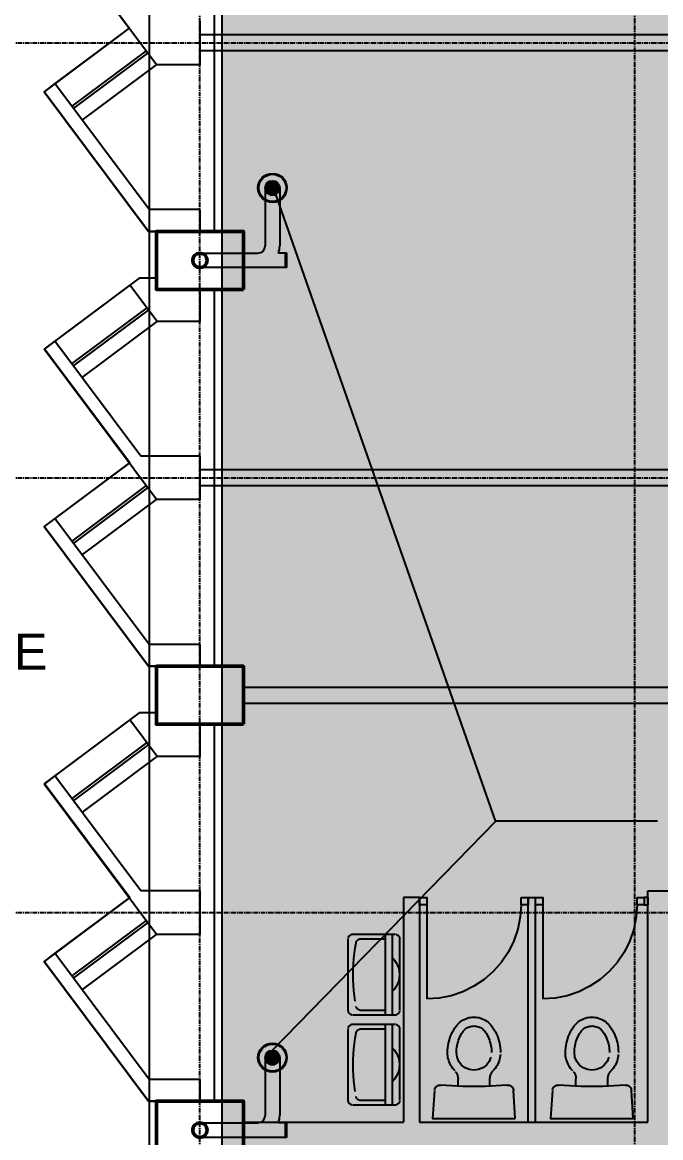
# Model space of a CAD drawing. Header units: millimetres. Extents: x -49883 to 118742, y -18440 to 67826.
# Drawn here: x 32242 to 36645, y 45723 to 53418 of the extents above; entities that cross this region are included whole.
import ezdxf

# ---------------------------------------------------------------- set-up
doc = ezdxf.new("R2010")
doc.units = ezdxf.units.MM
doc.linetypes.add('PCENTRE', pattern=[50.8, 31.75, -6.35, 6.35, -6.35])
doc.linetypes.add('PCENTRE2', pattern=[28.575, 19.05, -3.175, 3.175, -3.175])
for name, color, linetype in [('Boundaries_and_building_grids', 140, 'PCENTRE2'), ('Fourth Floor - Hatch', 1, 'Continuous'), ('Fourth Floor - Roofs', 2, 'Continuous'), ('Fourth Floor - Structural Members', 5, 'Continuous'), ('Fourth Floor - Text and Leaders', 1, 'Continuous'), ('Third Floor - Curtain Walls', 1, 'Continuous'), ('Third Floor - Doors Windows and Openings', 1, 'Continuous'), ('Third Floor - Multi-View Blocks', 7, 'Continuous'), ('Third Floor - Structural Members', 5, 'Continuous'), ('Third Floor - Walls', 3, 'Continuous')]:
    doc.layers.add(name, color=color, linetype=linetype)
doc.styles.add('Arial1', font='arial.ttf')
doc.dimstyles.new('ISO-25', dxfattribs={"dimtxt": 2.5, "dimasz": 2.5, "dimexe": 1.25, "dimexo": 0.625, "dimtad": 1, "dimtxsty": 'Standard', "dimcen": 2.5, "dimadec": 0, "dimazin": 0, "dimtfac": 1, "dimtmove": 0, "dimatfit": 3, "dimfxl": 1, "dimarcsym": 0})

# ---------------------------------------------------------------- blocks, each defined once
blk = doc.blocks.new('OffSetFullbore')
at = {"layer": 'Fourth Floor - Roofs', "linetype": 'Continuous'}
h = blk.add_hatch(dxfattribs=at)
h.set_pattern_fill('lines', color=256, scale=6.25, style=0)
h.set_pattern_definition([(0, (-14818.7696, 134.024), (0, 6.25), [])])
h.paths.add_polyline_path([(-550, -500, -1), (-450, -500, -1)])
at = {"layer": 'Fourth Floor - Roofs', "linetype": 'Continuous', "lineweight": -3}
for p, q in [((-600, 50), (0, 50)), ((-600, 50), (-600, -50)), ((-590, 50), (-590, -50)), ((-600, -50), (-541.4, -50)), ((0, -50), (-400, -50)), ((-550, -500), (-550, -100)), ((-450, -500), (-450, -100))]:
    blk.add_line(p, q, dxfattribs=at)
at = {"layer": 'Fourth Floor - Roofs', "linetype": 'Continuous'}
for radius in [100, 93.8, 50, 50]:
    blk.add_circle((-500, -500), radius, dxfattribs=at)
at = {"layer": 'Fourth Floor - Roofs', "linetype": 'Continuous', "lineweight": -3}
for centre, radius, start, end in [((0, 0), 50, 270, 90), ((-400, -100), 150, 160.52878, 180), ((-400, -100), 50, 90, 180)]:
    blk.add_arc(centre, radius, start, end, dxfattribs=at)

msp = doc.modelspace()

# ---------------------------------------------------------------- hatches: boundary and pattern name
at = {"layer": 'Fourth Floor - Hatch', "linetype": 'Continuous'}
h = msp.add_hatch(dxfattribs=at)
h.set_pattern_fill('ANGLE', color=61, scale=45, style=0)
h.set_pattern_definition([(0, (0, 0), (0, 314.325), [228.6, -85.725]), (90, (0, 0), (-314.325, 2e-14), [228.6, -85.725])])
h.paths.add_polyline_path([(33617.2, 65175.7), (45317.2, 65175.7), (45317.2, 36985.7), (33617.2, 36985.7), (33617.2, 37025.7), (33127.2, 37025.7), (33127.2, 42525.7), (33617.2, 42525.7)])
h.paths.add_polyline_path([(36537.2, 44490.7), (38297.2, 44490.7), (38297.2, 41260.7), (36537.2, 41260.7)])

# ---------------------------------------------------------------- linework, layer by layer
at = {"layer": 'Boundaries_and_building_grids', "color": 140, "linetype": 'PCENTRE', "lineweight": -3}
for p, q in [((33467.2, -6274.3), (33467.2, 67825.7)), ((36467.2, -6274.3), (36467.2, 67825.7)), ((-49882.8, 53275.7), (47817.2, 53275.7)), ((-49882.8, 50275.7), (47817.2, 50275.7)), ((-49882.8, 47275.7), (47817.2, 47275.7))]:
    msp.add_line(p, q, dxfattribs=at)
at = {"layer": 'Fourth Floor - Roofs', "color": 3, "linetype": 'Continuous'}
msp.add_line((33117.2, 65675.7, 13800), (33117.2, 43025.7, 13800), dxfattribs=at)
at = {"layer": 'Fourth Floor - Roofs', "color": 3, "linetype": 'Continuous', "lineweight": -3}
msp.add_line((33617.2, 65175.7, 13800), (33617.2, 42525.7, 13800), dxfattribs=at)
at = {"layer": 'Fourth Floor - Roofs', "color": 1, "linetype": 'Continuous', "lineweight": -3, "elevation": 13800}
for points in [[(32396.3, 54166.5), (32978.8, 53377.8), (32391.8, 52939), (33111.8, 51975.7), (33167.2, 51975.7)], [(33167.2, 51653.3), (33047.5, 51653.3), (32396.3, 51166.5), (32983.4, 50381.1), (32391.8, 49939), (33111.8, 48975.7), (33167.2, 48975.7), (33167.2, 48653.3), (33047.5, 48653.3), (32396.3, 48166.5), (32983.4, 47381.1), (32391.8, 46939), (33111.8, 45975.7), (33167.2, 45975.7)]]:
    msp.add_lwpolyline(points, dxfattribs=at)
at = {"layer": 'Fourth Floor - Structural Members', "color": 8, "linetype": 'Continuous', "lineweight": 50, "elevation": 13800}
for points in [[(33767.2, 51575.7), (33767.2, 51975.7), (33167.2, 51975.7), (33167.2, 51575.7), (33767.2, 51575.7)], [(33767.2, 48575.7), (33767.2, 48975.7), (33167.2, 48975.7), (33167.2, 48575.7), (33767.2, 48575.7)], [(33767.2, 45575.7), (33767.2, 45975.7), (33167.2, 45975.7), (33167.2, 45575.7), (33767.2, 45575.7)]]:
    msp.add_lwpolyline(points, dxfattribs=at)
at = {"layer": 'Fourth Floor - Structural Members', "color": 8, "linetype": 'Continuous', "lineweight": 50}
for centre in [(33467.2, 51775.7, 13800), (33467.2, 45775.7, 13800)]:
    msp.add_circle(centre, 50, dxfattribs=at)
at = {"layer": 'Third Floor - Curtain Walls', "color": 3, "linetype": 'Continuous'}
for p, q in [((33167.2, 53125.7, 10350), (32391.8, 54163.1, 10350)), ((33467.2, 53425.7, 10350), (33467.2, 53125.7, 10350)), ((33467.2, 53125.7, 10350), (33167.2, 53125.7, 10350)), ((32467.2, 52995.3, 10350), (32391.8, 52939, 10350)), ((33117.2, 52125.7, 10350), (32467.2, 52995.3, 10350)), ((33111.8, 51975.7, 10350), (32391.8, 52939, 10350)), ((33467.2, 52125.7, 10350), (33117.2, 52125.7, 10350)), ((33467.2, 52125.7, 10350), (33467.2, 51975.7, 10350)), ((33567.2, 51975.7, 10350), (33111.8, 51975.7, 10350)), ((33047.5, 51653.3, 10350), (32983.3, 51605.3, 10350)), ((33167.2, 51653.3, 10350), (33047.5, 51653.3, 10350)), ((33171.7, 51353.3, 10350), (32983.3, 51605.3, 10350)), ((33467.2, 51575.7, 10350), (33467.2, 51353.3, 10350)), ((33467.2, 51353.3, 10350), (33171.7, 51353.3, 10350)), ((32467.1, 51219.4, 10350), (32391.8, 51163.1, 10350)), ((33060.5, 50425.7, 10350), (32467.1, 51219.4, 10350)), ((33167.2, 50125.7, 10350), (32391.8, 51163.1, 10350)), ((33467.2, 50425.7, 10350), (33060.5, 50425.7, 10350)), ((33467.2, 50425.7, 10350), (33467.2, 50125.7, 10350)), ((33467.2, 50125.7, 10350), (33167.2, 50125.7, 10350)), ((32467.2, 49995.3, 10350), (32391.8, 49939, 10350)), ((33117.2, 49125.7, 10350), (32467.2, 49995.3, 10350)), ((33111.8, 48975.7, 10350), (32391.8, 49939, 10350)), ((33467.2, 49125.7, 10350), (33117.2, 49125.7, 10350)), ((33467.2, 49125.7, 10350), (33467.2, 48975.7, 10350)), ((33567.2, 48975.7, 10350), (33111.8, 48975.7, 10350)), ((33047.5, 48653.3, 10350), (32983.3, 48605.3, 10350)), ((33167.2, 48653.3, 10350), (33047.5, 48653.3, 10350)), ((33171.7, 48353.3, 10350), (32983.3, 48605.3, 10350)), ((33467.2, 48575.7, 10350), (33467.2, 48353.3, 10350)), ((33467.2, 48353.3, 10350), (33171.7, 48353.3, 10350)), ((32467.1, 48219.4, 10350), (32391.8, 48163.1, 10350)), ((33060.5, 47425.7, 10350), (32467.1, 48219.4, 10350)), ((33167.2, 47125.7, 10350), (32391.8, 48163.1, 10350)), ((33467.2, 47425.7, 10350), (33060.5, 47425.7, 10350)), ((33467.2, 47425.7, 10350), (33467.2, 47125.7, 10350)), ((33467.2, 47125.7, 10350), (33167.2, 47125.7, 10350)), ((32467.2, 46995.3, 10350), (32391.8, 46939, 10350)), ((33117.2, 46125.7, 10350), (32467.2, 46995.3, 10350)), ((33111.8, 45975.7, 10350), (32391.8, 46939, 10350)), ((33467.2, 46125.7, 10350), (33117.2, 46125.7, 10350)), ((33467.2, 46125.7, 10350), (33467.2, 45975.7, 10350)), ((33567.2, 45975.7, 10350), (33111.8, 45975.7, 10350))]:
    msp.add_line(p, q, dxfattribs=at)
at = {"layer": 'Third Floor - Curtain Walls', "color": 3, "linetype": 'Continuous', "elevation": 10350}
for points in [[(33567.2, 51975.7), (33567.2, 54575.7), (33167.2, 54575.7), (33167.2, 54653.3)], [(33567.2, 48975.7), (33567.2, 51575.7), (33167.2, 51575.7), (33167.2, 51653.3)], [(33567.2, 45975.7), (33567.2, 48575.7), (33167.2, 48575.7), (33167.2, 48653.3)]]:
    msp.add_lwpolyline(points, dxfattribs=at)
at = {"layer": 'Third Floor - Doors Windows and Openings', "color": 1, "linetype": 'Continuous'}
for p, q in [((32978.8, 53377.8, 10350), (32467.2, 52995.3, 10350)), ((33095.4, 53221.8, 10350), (32583.7, 52839.4, 10350)), ((32595.7, 52823.4, 10350), (33107.3, 53205.8, 10350)), ((32655.6, 52743.3, 10350), (33167.2, 53125.7, 10350)), ((32983.3, 51605.3, 10350), (32467.1, 51219.4, 10350)), ((33099.9, 51449.4, 10350), (32583.6, 51063.5, 10350)), ((32595.6, 51047.5, 10350), (33111.9, 51433.4, 10350)), ((32655.5, 50967.4, 10350), (33171.7, 51353.3, 10350)), ((32978.8, 50377.8, 10350), (32467.2, 49995.3, 10350)), ((33095.4, 50221.8, 10350), (32583.7, 49839.4, 10350)), ((32595.7, 49823.4, 10350), (33107.3, 50205.8, 10350)), ((32655.6, 49743.3, 10350), (33167.2, 50125.7, 10350)), ((32983.3, 48605.3, 10350), (32467.1, 48219.4, 10350)), ((33099.9, 48449.4, 10350), (32583.6, 48063.5, 10350)), ((32595.6, 48047.5, 10350), (33111.9, 48433.4, 10350)), ((32655.5, 47967.4, 10350), (33171.7, 48353.3, 10350)), ((32978.8, 47377.8, 10350), (32467.2, 46995.3, 10350)), ((33095.4, 47221.8, 10350), (32583.7, 46839.4, 10350)), ((32595.7, 46823.4, 10350), (33107.3, 47205.8, 10350)), ((32655.6, 46743.3, 10350), (33167.2, 47125.7, 10350))]:
    msp.add_line(p, q, dxfattribs=at)
at = {"layer": 'Third Floor - Doors Windows and Openings', "linetype": 'Continuous'}
for p, q in [((35032.2, 47330.7, 10350), (35032.2, 46680.7, 10350)), ((35832.2, 47330.7, 10350), (35832.2, 46680.7, 10350))]:
    msp.add_line(p, q, dxfattribs=at)
at = {"layer": 'Third Floor - Doors Windows and Openings'}
for p, q in [((35682.2, 47330.7, 10350), (35676.6, 47245.9, 10350)), ((36482.2, 47330.7, 10350), (36476.6, 47245.9, 10350)), ((35676.6, 47245.9, 10350), (35660, 47162.5, 10350)), ((36476.6, 47245.9, 10350), (36460, 47162.5, 10350)), ((35660, 47162.5, 10350), (35632.7, 47082, 10350)), ((36460, 47162.5, 10350), (36432.7, 47082, 10350)), ((35632.7, 47082, 10350), (35595.1, 47005.7, 10350)), ((36432.7, 47082, 10350), (36395.1, 47005.7, 10350)), ((35595.1, 47005.7, 10350), (35547.9, 46935, 10350)), ((36395.1, 47005.7, 10350), (36347.9, 46935, 10350)), ((35491.8, 46871.1, 10350), (35427.9, 46815, 10350)), ((35547.9, 46935, 10350), (35491.8, 46871.1, 10350)), ((36291.8, 46871.1, 10350), (36227.9, 46815, 10350)), ((36347.9, 46935, 10350), (36291.8, 46871.1, 10350)), ((35427.9, 46815, 10350), (35357.2, 46767.8, 10350)), ((36227.9, 46815, 10350), (36157.2, 46767.8, 10350)), ((35280.9, 46730.2, 10350), (35200.4, 46702.9, 10350)), ((35357.2, 46767.8, 10350), (35280.9, 46730.2, 10350)), ((36080.9, 46730.2, 10350), (36000.4, 46702.9, 10350)), ((36157.2, 46767.8, 10350), (36080.9, 46730.2, 10350)), ((35117, 46686.3, 10350), (35032.2, 46680.7, 10350)), ((35200.4, 46702.9, 10350), (35117, 46686.3, 10350)), ((35917, 46686.3, 10350), (35832.2, 46680.7, 10350)), ((36000.4, 46702.9, 10350), (35917, 46686.3, 10350))]:
    msp.add_line(p, q, dxfattribs=at)
at = {"layer": 'Third Floor - Doors Windows and Openings', "linetype": 'Continuous', "elevation": 10350}
for points in [[(34982.2, 47380.7), (35032.2, 47380.7), (35032.2, 47330.7), (34982.2, 47330.7), (34982.2, 47380.7)], [(35682.2, 47380.7), (35732.2, 47380.7), (35732.2, 47330.7), (35682.2, 47330.7), (35682.2, 47380.7)], [(35782.2, 47380.7), (35832.2, 47380.7), (35832.2, 47330.7), (35782.2, 47330.7), (35782.2, 47380.7)], [(36482.2, 47380.7), (36532.2, 47380.7), (36532.2, 47330.7), (36482.2, 47330.7), (36482.2, 47380.7)], [(36532.2, 47380.7), (36532.2, 47330.7), (36557.2, 47330.7), (36557.2, 47380.7), (36532.2, 47380.7)]]:
    msp.add_lwpolyline(points, dxfattribs=at)
at = {"layer": 'Third Floor - Multi-View Blocks', "linetype": 'Continuous'}
for p, q in [((34490.5, 46601.3, 10350), (34490.5, 47095.4, 10350)), ((34523.5, 47128.3, 10350), (34810.9, 47128.3, 10350)), ((34576.7, 47095.4, 10350), (34745, 47095.4, 10350)), ((34745, 47128.3, 10350), (34745, 46568.3, 10350)), ((34794.4, 46568.3, 10350), (34794.4, 47128.3, 10350)), ((34843.9, 47095.4, 10350), (34843.9, 46601.3, 10350)), ((34810.9, 46568.3, 10350), (34523.5, 46568.3, 10350)), ((34745, 46601.3, 10350), (34576.7, 46601.3, 10350)), ((34523.5, 46506.7, 10350), (34810.9, 46506.7, 10350)), ((34745, 46506.7, 10350), (34745, 45946.7, 10350)), ((34794.4, 45946.7, 10350), (34794.4, 46506.7, 10350)), ((34490.5, 45979.7, 10350), (34490.5, 46473.8, 10350)), ((34576.7, 46473.8, 10350), (34745, 46473.8, 10350)), ((34843.9, 46473.8, 10350), (34843.9, 45979.7, 10350)), ((35247.3, 46077.8, 10350), (35247.3, 46128.7, 10350)), ((35467.3, 46077.8, 10350), (35467.3, 46128.7, 10350)), ((36060.7, 46077.8, 10350), (36060.7, 46128.7, 10350)), ((36280.7, 46077.8, 10350), (36280.7, 46128.7, 10350)), ((35642.3, 45855.4, 10350), (35630, 46048.9, 10350)), ((36455.7, 45855.4, 10350), (36443.3, 46048.9, 10350)), ((34810.9, 45946.7, 10350), (34523.5, 45946.7, 10350)), ((34745, 45979.7, 10350), (34576.7, 45979.7, 10350))]:
    msp.add_line(p, q, dxfattribs=at)
at = {"layer": 'Third Floor - Multi-View Blocks'}
for p, q in [((34490.8, 47099.7, 10350), (34491.6, 47103.9, 10350)), ((34491.6, 47103.9, 10350), (34493, 47108, 10350)), ((34493, 47108, 10350), (34494.9, 47111.9, 10350)), ((34494.9, 47111.9, 10350), (34497.3, 47115.4, 10350)), ((34497.3, 47115.4, 10350), (34500.2, 47118.7, 10350)), ((34500.2, 47118.7, 10350), (34503.4, 47121.5, 10350)), ((34503.4, 47121.5, 10350), (34507, 47123.9, 10350)), ((34507, 47123.9, 10350), (34510.9, 47125.8, 10350)), ((34510.9, 47125.8, 10350), (34514.9, 47127.2, 10350)), ((34514.9, 47127.2, 10350), (34519.2, 47128.1, 10350)), ((34519.2, 47128.1, 10350), (34523.5, 47128.3, 10350)), ((34562.1, 47092, 10350), (34565.6, 47093.4, 10350)), ((34565.6, 47093.4, 10350), (34569.2, 47094.5, 10350)), ((34569.2, 47094.5, 10350), (34572.9, 47095.2, 10350)), ((34572.9, 47095.2, 10350), (34576.7, 47095.4, 10350)), ((34815.2, 47128.1, 10350), (34819.4, 47127.2, 10350)), ((34819.4, 47127.2, 10350), (34823.5, 47125.8, 10350)), ((34823.5, 47125.8, 10350), (34827.4, 47123.9, 10350)), ((34827.4, 47123.9, 10350), (34831, 47121.5, 10350)), ((34831, 47121.5, 10350), (34834.2, 47118.7, 10350)), ((34834.2, 47118.7, 10350), (34837.1, 47115.4, 10350)), ((34837.1, 47115.4, 10350), (34839.4, 47111.9, 10350)), ((34839.4, 47111.9, 10350), (34841.4, 47108, 10350)), ((34841.4, 47108, 10350), (34842.7, 47103.9, 10350)), ((34842.7, 47103.9, 10350), (34843.6, 47099.7, 10350)), ((34843.6, 47099.7, 10350), (34843.9, 47095.4, 10350)), ((34532.8, 46995.7, 10350), (34538, 47032.3, 10350)), ((34538, 47032.3, 10350), (34544.4, 47068.6, 10350)), ((34544.4, 47068.6, 10350), (34545.3, 47072.3, 10350)), ((34545.3, 47072.3, 10350), (34546.6, 47075.9, 10350)), ((34546.6, 47075.9, 10350), (34548.4, 47079.2, 10350)), ((34548.4, 47079.2, 10350), (34550.5, 47082.4, 10350)), ((34550.5, 47082.4, 10350), (34553, 47085.3, 10350)), ((34553, 47085.3, 10350), (34555.7, 47087.8, 10350)), ((34555.7, 47087.8, 10350), (34558.8, 47090.1, 10350)), ((34558.8, 47090.1, 10350), (34562.1, 47092, 10350)), ((34525.8, 46922.2, 10350), (34528.7, 46959, 10350)), ((34528.7, 46959, 10350), (34532.8, 46995.7, 10350)), ((34794.4, 46963.6, 10350), (34809, 46947.8, 10350)), ((34809, 46947.8, 10350), (34821.2, 46930.2, 10350)), ((34523.5, 46848.3, 10350), (34524, 46885.3, 10350)), ((34524, 46885.3, 10350), (34525.8, 46922.2, 10350)), ((34821.2, 46930.2, 10350), (34831, 46911.1, 10350)), ((34831, 46911.1, 10350), (34838.1, 46890.8, 10350)), ((34838.1, 46890.8, 10350), (34842.4, 46869.8, 10350)), ((34842.4, 46869.8, 10350), (34843.9, 46848.3, 10350)), ((34524, 46811.4, 10350), (34523.5, 46848.3, 10350)), ((34525.8, 46774.5, 10350), (34524, 46811.4, 10350)), ((34831, 46785.6, 10350), (34821.2, 46766.5, 10350)), ((34838.1, 46805.9, 10350), (34831, 46785.6, 10350)), ((34842.4, 46826.9, 10350), (34838.1, 46805.9, 10350)), ((34843.9, 46848.3, 10350), (34842.4, 46826.9, 10350)), ((34528.7, 46737.7, 10350), (34525.8, 46774.5, 10350)), ((34532.8, 46701, 10350), (34528.7, 46737.7, 10350)), ((34809, 46748.9, 10350), (34794.4, 46733, 10350)), ((34821.2, 46766.5, 10350), (34809, 46748.9, 10350)), ((34538, 46664.4, 10350), (34532.8, 46701, 10350)), ((34490.8, 46597, 10350), (34490.5, 46601.3, 10350)), ((34491.6, 46592.8, 10350), (34490.8, 46597, 10350)), ((34493, 46588.7, 10350), (34491.6, 46592.8, 10350)), ((34494.9, 46584.8, 10350), (34493, 46588.7, 10350)), ((34497.3, 46581.2, 10350), (34494.9, 46584.8, 10350)), ((34500.2, 46578, 10350), (34497.3, 46581.2, 10350)), ((34503.4, 46575.1, 10350), (34500.2, 46578, 10350)), ((34507, 46572.7, 10350), (34503.4, 46575.1, 10350)), ((34510.9, 46570.8, 10350), (34507, 46572.7, 10350)), ((34514.9, 46569.5, 10350), (34510.9, 46570.8, 10350)), ((34519.2, 46568.6, 10350), (34514.9, 46569.5, 10350)), ((34545.3, 46624.3, 10350), (34544.4, 46628, 10350)), ((34546.6, 46620.8, 10350), (34545.3, 46624.3, 10350)), ((34548.4, 46617.4, 10350), (34546.6, 46620.8, 10350)), ((34550.5, 46614.3, 10350), (34548.4, 46617.4, 10350)), ((34553, 46611.4, 10350), (34550.5, 46614.3, 10350)), ((34555.7, 46608.8, 10350), (34553, 46611.4, 10350)), ((34558.8, 46606.6, 10350), (34555.7, 46608.8, 10350)), ((34562.1, 46604.7, 10350), (34558.8, 46606.6, 10350)), ((34565.6, 46603.2, 10350), (34562.1, 46604.7, 10350)), ((34569.2, 46602.1, 10350), (34565.6, 46603.2, 10350)), ((34572.9, 46601.5, 10350), (34569.2, 46602.1, 10350)), ((34576.7, 46601.3, 10350), (34572.9, 46601.5, 10350)), ((34815.2, 46568.6, 10350), (34810.9, 46568.3, 10350)), ((34819.4, 46569.5, 10350), (34815.2, 46568.6, 10350)), ((34823.5, 46570.8, 10350), (34819.4, 46569.5, 10350)), ((34827.4, 46572.7, 10350), (34823.5, 46570.8, 10350)), ((34831, 46575.1, 10350), (34827.4, 46572.7, 10350)), ((34834.2, 46578, 10350), (34831, 46575.1, 10350)), ((34837.1, 46581.2, 10350), (34834.2, 46578, 10350)), ((34839.4, 46584.8, 10350), (34837.1, 46581.2, 10350)), ((34841.4, 46588.7, 10350), (34839.4, 46584.8, 10350)), ((34842.7, 46592.8, 10350), (34841.4, 46588.7, 10350)), ((34843.6, 46597, 10350), (34842.7, 46592.8, 10350)), ((35333.9, 46553.5, 10350), (35345.6, 46554.9, 10350)), ((35345.6, 46554.9, 10350), (35357.3, 46555.4, 10350)), ((35357.3, 46555.4, 10350), (35369.1, 46554.9, 10350)), ((35369.1, 46554.9, 10350), (35380.7, 46553.5, 10350)), ((36147.3, 46553.5, 10350), (36158.9, 46554.9, 10350)), ((36158.9, 46554.9, 10350), (36170.7, 46555.4, 10350)), ((36170.7, 46555.4, 10350), (36182.4, 46554.9, 10350)), ((36182.4, 46554.9, 10350), (36194.1, 46553.5, 10350)), ((34490.8, 46478.1, 10350), (34491.6, 46482.3, 10350)), ((34491.6, 46482.3, 10350), (34493, 46486.4, 10350)), ((34493, 46486.4, 10350), (34494.9, 46490.3, 10350)), ((34494.9, 46490.3, 10350), (34497.3, 46493.9, 10350)), ((34497.3, 46493.9, 10350), (34500.2, 46497.1, 10350)), ((34500.2, 46497.1, 10350), (34503.4, 46499.9, 10350)), ((34503.4, 46499.9, 10350), (34507, 46502.3, 10350)), ((34507, 46502.3, 10350), (34510.9, 46504.2, 10350)), ((34510.9, 46504.2, 10350), (34514.9, 46505.6, 10350)), ((34514.9, 46505.6, 10350), (34519.2, 46506.5, 10350)), ((34519.2, 46506.5, 10350), (34523.5, 46506.7, 10350)), ((34815.2, 46506.5, 10350), (34819.4, 46505.6, 10350)), ((34819.4, 46505.6, 10350), (34823.5, 46504.2, 10350)), ((34823.5, 46504.2, 10350), (34827.4, 46502.3, 10350)), ((34827.4, 46502.3, 10350), (34831, 46499.9, 10350)), ((34831, 46499.9, 10350), (34834.2, 46497.1, 10350)), ((34834.2, 46497.1, 10350), (34837.1, 46493.9, 10350)), ((34837.1, 46493.9, 10350), (34839.4, 46490.3, 10350)), ((34839.4, 46490.3, 10350), (34841.4, 46486.4, 10350)), ((34841.4, 46486.4, 10350), (34842.7, 46482.3, 10350)), ((34842.7, 46482.3, 10350), (34843.6, 46478.1, 10350)), ((34843.6, 46478.1, 10350), (34843.9, 46473.8, 10350)), ((35217.7, 46466.9, 10350), (35226.4, 46480.8, 10350)), ((35226.4, 46480.8, 10350), (35235.9, 46494.3, 10350)), ((35235.9, 46494.3, 10350), (35243.3, 46503.5, 10350)), ((35243.3, 46503.5, 10350), (35251.3, 46512, 10350)), ((35251.3, 46512, 10350), (35260, 46519.9, 10350)), ((35260, 46519.9, 10350), (35269.3, 46527.1, 10350)), ((35269.3, 46527.1, 10350), (35279.1, 46533.6, 10350)), ((35279.1, 46533.6, 10350), (35289.4, 46539.2, 10350)), ((35289.4, 46539.2, 10350), (35300.1, 46544.1, 10350)), ((35299.7, 46474.1, 10350), (35306, 46478.6, 10350)), ((35300.1, 46544.1, 10350), (35311.1, 46548.1, 10350)), ((35306, 46478.6, 10350), (35312.7, 46482.6, 10350)), ((35311.1, 46548.1, 10350), (35322.4, 46551.3, 10350)), ((35312.7, 46482.6, 10350), (35319.7, 46486, 10350)), ((35319.7, 46486, 10350), (35326.9, 46488.8, 10350)), ((35322.4, 46551.3, 10350), (35333.9, 46553.5, 10350)), ((35326.9, 46488.8, 10350), (35334.3, 46491, 10350)), ((35334.3, 46491, 10350), (35341.9, 46492.6, 10350)), ((35341.9, 46492.6, 10350), (35349.6, 46493.5, 10350)), ((35349.6, 46493.5, 10350), (35357.3, 46493.9, 10350)), ((35357.3, 46493.9, 10350), (35365.1, 46493.5, 10350)), ((35365.1, 46493.5, 10350), (35372.8, 46492.6, 10350)), ((35372.8, 46492.6, 10350), (35380.4, 46491, 10350)), ((35380.4, 46491, 10350), (35387.8, 46488.8, 10350)), ((35380.7, 46553.5, 10350), (35392.3, 46551.3, 10350)), ((35387.8, 46488.8, 10350), (35395, 46486, 10350)), ((35392.3, 46551.3, 10350), (35403.6, 46548.1, 10350)), ((35395, 46486, 10350), (35402, 46482.6, 10350)), ((35402, 46482.6, 10350), (35408.7, 46478.6, 10350)), ((35403.6, 46548.1, 10350), (35414.6, 46544.1, 10350)), ((35408.7, 46478.6, 10350), (35415, 46474.1, 10350)), ((35414.6, 46544.1, 10350), (35425.3, 46539.2, 10350)), ((35425.3, 46539.2, 10350), (35435.6, 46533.6, 10350)), ((35435.6, 46533.6, 10350), (35445.4, 46527.1, 10350)), ((35445.4, 46527.1, 10350), (35454.7, 46519.9, 10350)), ((35454.7, 46519.9, 10350), (35463.4, 46512, 10350)), ((35463.4, 46512, 10350), (35471.4, 46503.5, 10350)), ((35471.4, 46503.5, 10350), (35478.8, 46494.3, 10350)), ((35478.8, 46494.3, 10350), (35488.3, 46480.8, 10350)), ((35488.3, 46480.8, 10350), (35497, 46466.9, 10350)), ((36031, 46466.9, 10350), (36039.8, 46480.8, 10350)), ((36039.8, 46480.8, 10350), (36049.2, 46494.3, 10350)), ((36049.2, 46494.3, 10350), (36056.6, 46503.5, 10350)), ((36056.6, 46503.5, 10350), (36064.7, 46512, 10350)), ((36064.7, 46512, 10350), (36073.3, 46519.9, 10350)), ((36073.3, 46519.9, 10350), (36082.6, 46527.1, 10350)), ((36082.6, 46527.1, 10350), (36092.4, 46533.6, 10350)), ((36092.4, 46533.6, 10350), (36102.7, 46539.2, 10350)), ((36102.7, 46539.2, 10350), (36113.4, 46544.1, 10350)), ((36113, 46474.1, 10350), (36119.4, 46478.6, 10350)), ((36113.4, 46544.1, 10350), (36124.4, 46548.1, 10350)), ((36119.4, 46478.6, 10350), (36126, 46482.6, 10350)), ((36124.4, 46548.1, 10350), (36135.8, 46551.3, 10350)), ((36126, 46482.6, 10350), (36133, 46486, 10350)), ((36133, 46486, 10350), (36140.2, 46488.8, 10350)), ((36135.8, 46551.3, 10350), (36147.3, 46553.5, 10350)), ((36140.2, 46488.8, 10350), (36147.7, 46491, 10350)), ((36147.7, 46491, 10350), (36155.2, 46492.6, 10350)), ((36155.2, 46492.6, 10350), (36162.9, 46493.5, 10350)), ((36162.9, 46493.5, 10350), (36170.7, 46493.9, 10350)), ((36170.7, 46493.9, 10350), (36178.4, 46493.5, 10350)), ((36178.4, 46493.5, 10350), (36186.1, 46492.6, 10350)), ((36186.1, 46492.6, 10350), (36193.7, 46491, 10350)), ((36193.7, 46491, 10350), (36201.1, 46488.8, 10350)), ((36194.1, 46553.5, 10350), (36205.6, 46551.3, 10350)), ((36201.1, 46488.8, 10350), (36208.4, 46486, 10350)), ((36205.6, 46551.3, 10350), (36216.9, 46548.1, 10350)), ((36208.4, 46486, 10350), (36215.3, 46482.6, 10350)), ((36215.3, 46482.6, 10350), (36222, 46478.6, 10350)), ((36216.9, 46548.1, 10350), (36228, 46544.1, 10350)), ((36222, 46478.6, 10350), (36228.3, 46474.1, 10350)), ((36228, 46544.1, 10350), (36238.6, 46539.2, 10350)), ((36238.6, 46539.2, 10350), (36248.9, 46533.6, 10350)), ((36248.9, 46533.6, 10350), (36258.7, 46527.1, 10350)), ((36258.7, 46527.1, 10350), (36268, 46519.9, 10350)), ((36268, 46519.9, 10350), (36276.7, 46512, 10350)), ((36276.7, 46512, 10350), (36284.8, 46503.5, 10350)), ((36284.8, 46503.5, 10350), (36292.1, 46494.3, 10350)), ((36292.1, 46494.3, 10350), (36301.6, 46480.8, 10350)), ((36301.6, 46480.8, 10350), (36310.3, 46466.9, 10350)), ((34532.8, 46374.1, 10350), (34538, 46410.7, 10350)), ((34538, 46410.7, 10350), (34544.4, 46447.1, 10350)), ((34544.4, 46447.1, 10350), (34545.3, 46450.7, 10350)), ((34545.3, 46450.7, 10350), (34546.6, 46454.3, 10350)), ((34546.6, 46454.3, 10350), (34548.4, 46457.6, 10350)), ((34548.4, 46457.6, 10350), (34550.5, 46460.8, 10350)), ((34550.5, 46460.8, 10350), (34553, 46463.7, 10350)), ((34553, 46463.7, 10350), (34555.7, 46466.3, 10350)), ((34555.7, 46466.3, 10350), (34558.8, 46468.5, 10350)), ((34558.8, 46468.5, 10350), (34562.1, 46470.4, 10350)), ((34562.1, 46470.4, 10350), (34565.6, 46471.9, 10350)), ((34565.6, 46471.9, 10350), (34569.2, 46472.9, 10350)), ((34569.2, 46472.9, 10350), (34572.9, 46473.6, 10350)), ((34572.9, 46473.6, 10350), (34576.7, 46473.8, 10350)), ((35185.7, 46391.2, 10350), (35190.5, 46407, 10350)), ((35190.5, 46407, 10350), (35196.1, 46422.5, 10350)), ((35196.1, 46422.5, 10350), (35202.5, 46437.7, 10350)), ((35202.5, 46437.7, 10350), (35209.7, 46452.5, 10350)), ((35209.7, 46452.5, 10350), (35217.7, 46466.9, 10350)), ((35251, 46395.6, 10350), (35255.5, 46407.3, 10350)), ((35255.5, 46407.3, 10350), (35260.5, 46418.8, 10350)), ((35260.5, 46418.8, 10350), (35266, 46430, 10350)), ((35266, 46430, 10350), (35272.1, 46440.9, 10350)), ((35272.1, 46440.9, 10350), (35278.7, 46451.5, 10350)), ((35278.7, 46451.5, 10350), (35283.2, 46457.8, 10350)), ((35283.2, 46457.8, 10350), (35288.3, 46463.7, 10350)), ((35288.3, 46463.7, 10350), (35293.8, 46469.1, 10350)), ((35293.8, 46469.1, 10350), (35299.7, 46474.1, 10350)), ((35415, 46474.1, 10350), (35420.9, 46469.1, 10350)), ((35420.9, 46469.1, 10350), (35426.4, 46463.7, 10350)), ((35426.4, 46463.7, 10350), (35431.4, 46457.8, 10350)), ((35431.4, 46457.8, 10350), (35435.9, 46451.5, 10350)), ((35435.9, 46451.5, 10350), (35442.6, 46440.9, 10350)), ((35442.6, 46440.9, 10350), (35448.6, 46430, 10350)), ((35448.6, 46430, 10350), (35454.2, 46418.8, 10350)), ((35454.2, 46418.8, 10350), (35459.2, 46407.3, 10350)), ((35459.2, 46407.3, 10350), (35463.6, 46395.6, 10350)), ((35497, 46466.9, 10350), (35505, 46452.5, 10350)), ((35505, 46452.5, 10350), (35512.2, 46437.7, 10350)), ((35512.2, 46437.7, 10350), (35518.6, 46422.5, 10350)), ((35518.6, 46422.5, 10350), (35524.2, 46407, 10350)), ((35524.2, 46407, 10350), (35528.9, 46391.2, 10350)), ((35999.1, 46391.2, 10350), (36003.8, 46407, 10350)), ((36003.8, 46407, 10350), (36009.4, 46422.5, 10350)), ((36009.4, 46422.5, 10350), (36015.8, 46437.7, 10350)), ((36015.8, 46437.7, 10350), (36023, 46452.5, 10350)), ((36023, 46452.5, 10350), (36031, 46466.9, 10350)), ((36064.4, 46395.6, 10350), (36068.8, 46407.3, 10350)), ((36068.8, 46407.3, 10350), (36073.8, 46418.8, 10350)), ((36073.8, 46418.8, 10350), (36079.4, 46430, 10350)), ((36079.4, 46430, 10350), (36085.5, 46440.9, 10350)), ((36085.5, 46440.9, 10350), (36092.1, 46451.5, 10350)), ((36092.1, 46451.5, 10350), (36096.6, 46457.8, 10350)), ((36096.6, 46457.8, 10350), (36101.6, 46463.7, 10350)), ((36101.6, 46463.7, 10350), (36107.1, 46469.1, 10350)), ((36107.1, 46469.1, 10350), (36113, 46474.1, 10350)), ((36228.3, 46474.1, 10350), (36234.2, 46469.1, 10350)), ((36234.2, 46469.1, 10350), (36239.7, 46463.7, 10350)), ((36239.7, 46463.7, 10350), (36244.8, 46457.8, 10350)), ((36244.8, 46457.8, 10350), (36249.3, 46451.5, 10350)), ((36249.3, 46451.5, 10350), (36255.9, 46440.9, 10350)), ((36255.9, 46440.9, 10350), (36262, 46430, 10350)), ((36262, 46430, 10350), (36267.5, 46418.8, 10350)), ((36267.5, 46418.8, 10350), (36272.5, 46407.3, 10350)), ((36272.5, 46407.3, 10350), (36277, 46395.6, 10350)), ((36310.3, 46466.9, 10350), (36318.3, 46452.5, 10350)), ((36318.3, 46452.5, 10350), (36325.5, 46437.7, 10350)), ((36325.5, 46437.7, 10350), (36331.9, 46422.5, 10350)), ((36331.9, 46422.5, 10350), (36337.5, 46407, 10350)), ((36337.5, 46407, 10350), (36342.3, 46391.2, 10350)), ((34525.8, 46300.6, 10350), (34528.7, 46337.4, 10350)), ((34528.7, 46337.4, 10350), (34532.8, 46374.1, 10350)), ((34794.4, 46342, 10350), (34809, 46326.2, 10350)), ((34809, 46326.2, 10350), (34821.2, 46308.6, 10350)), ((35174.8, 46309.9, 10350), (35175.3, 46326.3, 10350)), ((35175.3, 46326.3, 10350), (35176.6, 46342.7, 10350)), ((35176.6, 46342.7, 10350), (35178.8, 46359.1, 10350)), ((35178.8, 46359.1, 10350), (35181.8, 46375.2, 10350)), ((35181.8, 46375.2, 10350), (35185.7, 46391.2, 10350)), ((35236.6, 46322.3, 10350), (35237.5, 46334.8, 10350)), ((35237.5, 46334.8, 10350), (35239.1, 46347.2, 10350)), ((35239.1, 46347.2, 10350), (35241.2, 46359.5, 10350)), ((35241.2, 46359.5, 10350), (35243.9, 46371.7, 10350)), ((35243.9, 46371.7, 10350), (35247.2, 46383.8, 10350)), ((35247.2, 46383.8, 10350), (35251, 46395.6, 10350)), ((35463.6, 46395.6, 10350), (35467.5, 46383.8, 10350)), ((35467.5, 46383.8, 10350), (35470.8, 46371.7, 10350)), ((35470.8, 46371.7, 10350), (35473.5, 46359.5, 10350)), ((35473.5, 46359.5, 10350), (35475.6, 46347.2, 10350)), ((35475.6, 46347.2, 10350), (35477.1, 46334.8, 10350)), ((35477.1, 46334.8, 10350), (35478, 46322.3, 10350)), ((35528.9, 46391.2, 10350), (35532.8, 46375.2, 10350)), ((35532.8, 46375.2, 10350), (35535.9, 46359.1, 10350)), ((35535.9, 46359.1, 10350), (35538.1, 46342.7, 10350)), ((35538.1, 46342.7, 10350), (35539.4, 46326.3, 10350)), ((35539.4, 46326.3, 10350), (35539.8, 46309.9, 10350)), ((35988.2, 46309.9, 10350), (35988.6, 46326.3, 10350)), ((35988.6, 46326.3, 10350), (35989.9, 46342.7, 10350)), ((35989.9, 46342.7, 10350), (35992.1, 46359.1, 10350)), ((35992.1, 46359.1, 10350), (35995.2, 46375.2, 10350)), ((35995.2, 46375.2, 10350), (35999.1, 46391.2, 10350)), ((36050, 46322.3, 10350), (36050.9, 46334.8, 10350)), ((36050.9, 46334.8, 10350), (36052.4, 46347.2, 10350)), ((36052.4, 46347.2, 10350), (36054.5, 46359.5, 10350)), ((36054.5, 46359.5, 10350), (36057.2, 46371.7, 10350)), ((36057.2, 46371.7, 10350), (36060.5, 46383.8, 10350)), ((36060.5, 46383.8, 10350), (36064.4, 46395.6, 10350)), ((36277, 46395.6, 10350), (36280.9, 46383.8, 10350)), ((36280.9, 46383.8, 10350), (36284.1, 46371.7, 10350)), ((36284.1, 46371.7, 10350), (36286.9, 46359.5, 10350)), ((36286.9, 46359.5, 10350), (36289, 46347.2, 10350)), ((36289, 46347.2, 10350), (36290.5, 46334.8, 10350)), ((36290.5, 46334.8, 10350), (36291.4, 46322.3, 10350)), ((36342.3, 46391.2, 10350), (36346.2, 46375.2, 10350)), ((36346.2, 46375.2, 10350), (36349.2, 46359.1, 10350)), ((36349.2, 46359.1, 10350), (36351.4, 46342.7, 10350)), ((36351.4, 46342.7, 10350), (36352.7, 46326.3, 10350)), ((36352.7, 46326.3, 10350), (36353.2, 46309.9, 10350)), ((34523.5, 46226.7, 10350), (34524, 46263.7, 10350)), ((34524, 46263.7, 10350), (34525.8, 46300.6, 10350)), ((34821.2, 46308.6, 10350), (34831, 46289.5, 10350)), ((34831, 46289.5, 10350), (34838.1, 46269.2, 10350)), ((34838.1, 46269.2, 10350), (34842.4, 46248.2, 10350)), ((34842.4, 46248.2, 10350), (34843.9, 46226.7, 10350)), ((35175.2, 46298.3, 10350), (35174.8, 46309.9, 10350)), ((35176.3, 46286.8, 10350), (35175.2, 46298.3, 10350)), ((35178.1, 46275.3, 10350), (35176.3, 46286.8, 10350)), ((35180.7, 46264, 10350), (35178.1, 46275.3, 10350)), ((35183.9, 46252.9, 10350), (35180.7, 46264, 10350)), ((35187.9, 46242, 10350), (35183.9, 46252.9, 10350)), ((35236.3, 46309.9, 10350), (35236.6, 46322.3, 10350)), ((35240.5, 46278.5, 10350), (35236.3, 46309.9, 10350)), ((35252.5, 46249.4, 10350), (35240.5, 46278.5, 10350)), ((35271.8, 46224.3, 10350), (35252.5, 46249.4, 10350)), ((35462.1, 46249.4, 10350), (35442.9, 46224.3, 10350)), ((35474.2, 46278.5, 10350), (35462.1, 46249.4, 10350)), ((35478, 46322.3, 10350), (35478.3, 46309.9, 10350)), ((35530.7, 46252.9, 10350), (35526.8, 46242, 10350)), ((35534, 46264, 10350), (35530.7, 46252.9, 10350)), ((35536.5, 46275.3, 10350), (35534, 46264, 10350)), ((35538.4, 46286.8, 10350), (35536.5, 46275.3, 10350)), ((35539.5, 46298.3, 10350), (35538.4, 46286.8, 10350)), ((35988.5, 46298.3, 10350), (35988.2, 46309.9, 10350)), ((35989.6, 46286.8, 10350), (35988.5, 46298.3, 10350)), ((35991.5, 46275.3, 10350), (35989.6, 46286.8, 10350)), ((35994, 46264, 10350), (35991.5, 46275.3, 10350)), ((35997.3, 46252.9, 10350), (35994, 46264, 10350)), ((36001.3, 46242, 10350), (35997.3, 46252.9, 10350)), ((36049.7, 46309.9, 10350), (36050, 46322.3, 10350)), ((36053.8, 46278.5, 10350), (36049.7, 46309.9, 10350)), ((36065.9, 46249.4, 10350), (36053.8, 46278.5, 10350)), ((36085.1, 46224.3, 10350), (36065.9, 46249.4, 10350)), ((36275.5, 46249.4, 10350), (36256.2, 46224.3, 10350)), ((36287.6, 46278.5, 10350), (36275.5, 46249.4, 10350)), ((36291.4, 46322.3, 10350), (36291.7, 46309.9, 10350)), ((36344.1, 46252.9, 10350), (36340.1, 46242, 10350)), ((36347.3, 46264, 10350), (36344.1, 46252.9, 10350)), ((36349.9, 46275.3, 10350), (36347.3, 46264, 10350)), ((36351.7, 46286.8, 10350), (36349.9, 46275.3, 10350)), ((36352.8, 46298.3, 10350), (36351.7, 46286.8, 10350)), ((34524, 46189.8, 10350), (34523.5, 46226.7, 10350)), ((34525.8, 46152.9, 10350), (34524, 46189.8, 10350)), ((34838.1, 46184.3, 10350), (34831, 46164, 10350)), ((34842.4, 46205.3, 10350), (34838.1, 46184.3, 10350)), ((34843.9, 46226.7, 10350), (34842.4, 46205.3, 10350)), ((35192.5, 46231.4, 10350), (35187.9, 46242, 10350)), ((35197.9, 46221.1, 10350), (35192.5, 46231.4, 10350)), ((35203.8, 46211.2, 10350), (35197.9, 46221.1, 10350)), ((35210.4, 46201.7, 10350), (35203.8, 46211.2, 10350)), ((35217.5, 46192.6, 10350), (35210.4, 46201.7, 10350)), ((35225.2, 46183.9, 10350), (35217.5, 46192.6, 10350)), ((35228.6, 46180.2, 10350), (35231.8, 46176.2, 10350)), ((35231.8, 46176.2, 10350), (35234.6, 46172, 10350)), ((35234.6, 46172, 10350), (35237.2, 46167.6, 10350)), ((35296.8, 46205.1, 10350), (35271.8, 46224.3, 10350)), ((35326, 46193, 10350), (35296.8, 46205.1, 10350)), ((35357.3, 46188.9, 10350), (35326, 46193, 10350)), ((35388.7, 46193, 10350), (35357.3, 46188.9, 10350)), ((35417.8, 46205.1, 10350), (35388.7, 46193, 10350)), ((35442.9, 46224.3, 10350), (35417.8, 46205.1, 10350)), ((35477.4, 46167.6, 10350), (35480, 46172, 10350)), ((35480, 46172, 10350), (35482.9, 46176.2, 10350)), ((35482.9, 46176.2, 10350), (35486, 46180.2, 10350)), ((35486, 46180.2, 10350), (35489.4, 46183.9, 10350)), ((35497.2, 46192.6, 10350), (35489.4, 46183.9, 10350)), ((35504.3, 46201.7, 10350), (35497.2, 46192.6, 10350)), ((35510.9, 46211.2, 10350), (35504.3, 46201.7, 10350)), ((35516.8, 46221.1, 10350), (35510.9, 46211.2, 10350)), ((35522.1, 46231.4, 10350), (35516.8, 46221.1, 10350)), ((35526.8, 46242, 10350), (35522.1, 46231.4, 10350)), ((36005.9, 46231.4, 10350), (36001.3, 46242, 10350)), ((36011.2, 46221.1, 10350), (36005.9, 46231.4, 10350)), ((36017.1, 46211.2, 10350), (36011.2, 46221.1, 10350)), ((36023.7, 46201.7, 10350), (36017.1, 46211.2, 10350)), ((36030.9, 46192.6, 10350), (36023.7, 46201.7, 10350)), ((36038.6, 46183.9, 10350), (36030.9, 46192.6, 10350)), ((36042, 46180.2, 10350), (36045.1, 46176.2, 10350)), ((36045.1, 46176.2, 10350), (36048, 46172, 10350)), ((36048, 46172, 10350), (36050.6, 46167.6, 10350)), ((36110.2, 46205.1, 10350), (36085.1, 46224.3, 10350)), ((36139.4, 46193, 10350), (36110.2, 46205.1, 10350)), ((36170.7, 46188.9, 10350), (36139.4, 46193, 10350)), ((36202, 46193, 10350), (36170.7, 46188.9, 10350)), ((36231.2, 46205.1, 10350), (36202, 46193, 10350)), ((36256.2, 46224.3, 10350), (36231.2, 46205.1, 10350)), ((36290.8, 46167.6, 10350), (36293.4, 46172, 10350)), ((36293.4, 46172, 10350), (36296.3, 46176.2, 10350)), ((36296.3, 46176.2, 10350), (36299.4, 46180.2, 10350)), ((36299.4, 46180.2, 10350), (36302.8, 46183.9, 10350)), ((36310.5, 46192.6, 10350), (36302.8, 46183.9, 10350)), ((36317.7, 46201.7, 10350), (36310.5, 46192.6, 10350)), ((36324.2, 46211.2, 10350), (36317.7, 46201.7, 10350)), ((36330.2, 46221.1, 10350), (36324.2, 46211.2, 10350)), ((36335.5, 46231.4, 10350), (36330.2, 46221.1, 10350)), ((36340.1, 46242, 10350), (36335.5, 46231.4, 10350)), ((34528.7, 46116.1, 10350), (34525.8, 46152.9, 10350)), ((34532.8, 46079.4, 10350), (34528.7, 46116.1, 10350)), ((34809, 46127.3, 10350), (34794.4, 46111.5, 10350)), ((34821.2, 46144.9, 10350), (34809, 46127.3, 10350)), ((34831, 46164, 10350), (34821.2, 46144.9, 10350)), ((35237.2, 46167.6, 10350), (35239.6, 46163.1, 10350)), ((35239.6, 46163.1, 10350), (35241.6, 46158.5, 10350)), ((35241.6, 46158.5, 10350), (35243.3, 46153.7, 10350)), ((35243.3, 46153.7, 10350), (35244.8, 46148.8, 10350)), ((35244.8, 46148.8, 10350), (35245.9, 46143.9, 10350)), ((35245.9, 46143.9, 10350), (35246.7, 46138.9, 10350)), ((35246.7, 46138.9, 10350), (35247.2, 46133.8, 10350)), ((35247.2, 46133.8, 10350), (35247.3, 46128.7, 10350)), ((35467.3, 46128.7, 10350), (35467.5, 46133.8, 10350)), ((35467.5, 46133.8, 10350), (35468, 46138.9, 10350)), ((35468, 46138.9, 10350), (35468.8, 46143.9, 10350)), ((35468.8, 46143.9, 10350), (35469.9, 46148.8, 10350)), ((35469.9, 46148.8, 10350), (35471.3, 46153.7, 10350)), ((35471.3, 46153.7, 10350), (35473.1, 46158.5, 10350)), ((35473.1, 46158.5, 10350), (35475.1, 46163.1, 10350)), ((35475.1, 46163.1, 10350), (35477.4, 46167.6, 10350)), ((36050.6, 46167.6, 10350), (36052.9, 46163.1, 10350)), ((36052.9, 46163.1, 10350), (36055, 46158.5, 10350)), ((36055, 46158.5, 10350), (36056.7, 46153.7, 10350)), ((36056.7, 46153.7, 10350), (36058.1, 46148.8, 10350)), ((36058.1, 46148.8, 10350), (36059.2, 46143.9, 10350)), ((36059.2, 46143.9, 10350), (36060, 46138.9, 10350)), ((36060, 46138.9, 10350), (36060.5, 46133.8, 10350)), ((36060.5, 46133.8, 10350), (36060.7, 46128.7, 10350)), ((36280.7, 46128.7, 10350), (36280.8, 46133.8, 10350)), ((36280.8, 46133.8, 10350), (36281.3, 46138.9, 10350)), ((36281.3, 46138.9, 10350), (36282.1, 46143.9, 10350)), ((36282.1, 46143.9, 10350), (36283.2, 46148.8, 10350)), ((36283.2, 46148.8, 10350), (36284.7, 46153.7, 10350)), ((36284.7, 46153.7, 10350), (36286.4, 46158.5, 10350)), ((36286.4, 46158.5, 10350), (36288.4, 46163.1, 10350)), ((36288.4, 46163.1, 10350), (36290.8, 46167.6, 10350)), ((34538, 46042.8, 10350), (34532.8, 46079.4, 10350)), ((35085.4, 46054.1, 10350), (35086.8, 46059.3, 10350)), ((35086.8, 46059.3, 10350), (35088.8, 46064.2, 10350)), ((35088.8, 46064.2, 10350), (35091.5, 46068.8, 10350)), ((35091.5, 46068.8, 10350), (35094.8, 46073, 10350)), ((35094.8, 46073, 10350), (35098.6, 46076.7, 10350)), ((35098.6, 46076.7, 10350), (35102.9, 46079.9, 10350)), ((35102.9, 46079.9, 10350), (35107.6, 46082.5, 10350)), ((35107.6, 46082.5, 10350), (35112.5, 46084.5, 10350)), ((35112.5, 46084.5, 10350), (35117.7, 46085.7, 10350)), ((35117.7, 46085.7, 10350), (35123, 46086.3, 10350)), ((35123, 46086.3, 10350), (35128.4, 46086.1, 10350)), ((35166.4, 46082.8, 10350), (35128.4, 46086.1, 10350)), ((35204.6, 46080.2, 10350), (35166.4, 46082.8, 10350)), ((35242.7, 46078.1, 10350), (35204.6, 46080.2, 10350)), ((35280.9, 46076.6, 10350), (35242.7, 46078.1, 10350)), ((35319.1, 46075.7, 10350), (35280.9, 46076.6, 10350)), ((35357.3, 46075.4, 10350), (35319.1, 46075.7, 10350)), ((35395.6, 46075.7, 10350), (35357.3, 46075.4, 10350)), ((35433.8, 46076.6, 10350), (35395.6, 46075.7, 10350)), ((35471.9, 46078.1, 10350), (35433.8, 46076.6, 10350)), ((35510.1, 46080.2, 10350), (35471.9, 46078.1, 10350)), ((35548.2, 46082.8, 10350), (35510.1, 46080.2, 10350)), ((35586.3, 46086.1, 10350), (35548.2, 46082.8, 10350)), ((35586.3, 46086.1, 10350), (35591.6, 46086.3, 10350)), ((35591.6, 46086.3, 10350), (35596.9, 46085.7, 10350)), ((35596.9, 46085.7, 10350), (35602.1, 46084.5, 10350)), ((35602.1, 46084.5, 10350), (35607.1, 46082.5, 10350)), ((35607.1, 46082.5, 10350), (35611.8, 46079.9, 10350)), ((35611.8, 46079.9, 10350), (35616, 46076.7, 10350)), ((35616, 46076.7, 10350), (35619.8, 46073, 10350)), ((35619.8, 46073, 10350), (35623.1, 46068.8, 10350)), ((35623.1, 46068.8, 10350), (35625.8, 46064.2, 10350)), ((35625.8, 46064.2, 10350), (35627.9, 46059.3, 10350)), ((35627.9, 46059.3, 10350), (35629.3, 46054.1, 10350)), ((35629.3, 46054.1, 10350), (35630, 46048.9, 10350)), ((35898.7, 46054.1, 10350), (35900.1, 46059.3, 10350)), ((35900.1, 46059.3, 10350), (35902.2, 46064.2, 10350)), ((35902.2, 46064.2, 10350), (35904.9, 46068.8, 10350)), ((35904.9, 46068.8, 10350), (35908.2, 46073, 10350)), ((35908.2, 46073, 10350), (35912, 46076.7, 10350)), ((35912, 46076.7, 10350), (35916.3, 46079.9, 10350)), ((35916.3, 46079.9, 10350), (35920.9, 46082.5, 10350)), ((35920.9, 46082.5, 10350), (35925.9, 46084.5, 10350)), ((35925.9, 46084.5, 10350), (35931.1, 46085.7, 10350)), ((35931.1, 46085.7, 10350), (35936.4, 46086.3, 10350)), ((35936.4, 46086.3, 10350), (35941.7, 46086.1, 10350)), ((35979.8, 46082.8, 10350), (35941.7, 46086.1, 10350)), ((36017.9, 46080.2, 10350), (35979.8, 46082.8, 10350)), ((36056.1, 46078.1, 10350), (36017.9, 46080.2, 10350)), ((36094.3, 46076.6, 10350), (36056.1, 46078.1, 10350)), ((36132.5, 46075.7, 10350), (36094.3, 46076.6, 10350)), ((36170.7, 46075.4, 10350), (36132.5, 46075.7, 10350)), ((36208.9, 46075.7, 10350), (36170.7, 46075.4, 10350)), ((36247.1, 46076.6, 10350), (36208.9, 46075.7, 10350)), ((36285.3, 46078.1, 10350), (36247.1, 46076.6, 10350)), ((36323.5, 46080.2, 10350), (36285.3, 46078.1, 10350)), ((36361.6, 46082.8, 10350), (36323.5, 46080.2, 10350)), ((36399.7, 46086.1, 10350), (36361.6, 46082.8, 10350)), ((36399.7, 46086.1, 10350), (36405, 46086.3, 10350)), ((36405, 46086.3, 10350), (36410.3, 46085.7, 10350)), ((36410.3, 46085.7, 10350), (36415.5, 46084.5, 10350)), ((36415.5, 46084.5, 10350), (36420.4, 46082.5, 10350)), ((36420.4, 46082.5, 10350), (36425.1, 46079.9, 10350)), ((36425.1, 46079.9, 10350), (36429.4, 46076.7, 10350)), ((36429.4, 46076.7, 10350), (36433.2, 46073, 10350)), ((36433.2, 46073, 10350), (36436.5, 46068.8, 10350)), ((36436.5, 46068.8, 10350), (36439.2, 46064.2, 10350)), ((36439.2, 46064.2, 10350), (36441.2, 46059.3, 10350)), ((36441.2, 46059.3, 10350), (36442.6, 46054.1, 10350)), ((36442.6, 46054.1, 10350), (36443.3, 46048.9, 10350)), ((34490.8, 45975.4, 10350), (34490.5, 45979.7, 10350)), ((34491.6, 45971.2, 10350), (34490.8, 45975.4, 10350)), ((34493, 45967.1, 10350), (34491.6, 45971.2, 10350)), ((34494.9, 45963.2, 10350), (34493, 45967.1, 10350)), ((34497.3, 45959.6, 10350), (34494.9, 45963.2, 10350)), ((34500.2, 45956.4, 10350), (34497.3, 45959.6, 10350)), ((34503.4, 45953.6, 10350), (34500.2, 45956.4, 10350)), ((34507, 45951.2, 10350), (34503.4, 45953.6, 10350)), ((34510.9, 45949.3, 10350), (34507, 45951.2, 10350)), ((34514.9, 45947.9, 10350), (34510.9, 45949.3, 10350)), ((34519.2, 45947, 10350), (34514.9, 45947.9, 10350)), ((34545.3, 46002.8, 10350), (34544.4, 46006.4, 10350)), ((34546.6, 45999.2, 10350), (34545.3, 46002.8, 10350)), ((34548.4, 45995.8, 10350), (34546.6, 45999.2, 10350)), ((34550.5, 45992.7, 10350), (34548.4, 45995.8, 10350)), ((34553, 45989.8, 10350), (34550.5, 45992.7, 10350)), ((34555.7, 45987.2, 10350), (34553, 45989.8, 10350)), ((34558.8, 45985, 10350), (34555.7, 45987.2, 10350)), ((34562.1, 45983.1, 10350), (34558.8, 45985, 10350)), ((34565.6, 45981.6, 10350), (34562.1, 45983.1, 10350)), ((34569.2, 45980.6, 10350), (34565.6, 45981.6, 10350)), ((34572.9, 45979.9, 10350), (34569.2, 45980.6, 10350)), ((34576.7, 45979.7, 10350), (34572.9, 45979.9, 10350)), ((34815.2, 45947, 10350), (34810.9, 45946.7, 10350)), ((34819.4, 45947.9, 10350), (34815.2, 45947, 10350)), ((34823.5, 45949.3, 10350), (34819.4, 45947.9, 10350)), ((34827.4, 45951.2, 10350), (34823.5, 45949.3, 10350)), ((34831, 45953.6, 10350), (34827.4, 45951.2, 10350)), ((34834.2, 45956.4, 10350), (34831, 45953.6, 10350)), ((34837.1, 45959.6, 10350), (34834.2, 45956.4, 10350)), ((34839.4, 45963.2, 10350), (34837.1, 45959.6, 10350)), ((34841.4, 45967.1, 10350), (34839.4, 45963.2, 10350)), ((34842.7, 45971.2, 10350), (34841.4, 45967.1, 10350)), ((34843.6, 45975.4, 10350), (34842.7, 45971.2, 10350))]:
    msp.add_line(p, q, dxfattribs=at)
at = {"layer": 'Third Floor - Multi-View Blocks', "linetype": 'Continuous', "elevation": 10350}
for points in [[(35084.7, 46048.9), (35072.3, 45855.4), (35642.3, 45855.4)], [(35898, 46048.9), (35885.7, 45855.4), (36455.7, 45855.4)]]:
    msp.add_lwpolyline(points, dxfattribs=at)
at = {"layer": 'Third Floor - Structural Members', "color": 5, "linetype": 'Continuous', "elevation": 10350}
for points in [[(33767.2, 51575.7), (33767.2, 51975.7), (33167.2, 51975.7), (33167.2, 51575.7), (33767.2, 51575.7)], [(33767.2, 48575.7), (33767.2, 48975.7), (33167.2, 48975.7), (33167.2, 48575.7), (33767.2, 48575.7)], [(33767.2, 45575.7), (33767.2, 45975.7), (33167.2, 45975.7), (33167.2, 45575.7), (33767.2, 45575.7)]]:
    msp.add_lwpolyline(points, dxfattribs=at)
at = {"layer": 'Third Floor - Structural Members', "color": 5, "linetype": 'Continuous', "lineweight": -3}
for centre in [(33467.2, 51775.7, 10350), (33467.2, 45775.7, 10350)]:
    msp.add_circle(centre, 50, dxfattribs=at)
at = {"layer": 'Third Floor - Walls', "color": 2, "linetype": 'Continuous'}
for p, q in [((33467.2, 53330.7, 10350), (33467.2, 53220.7, 10350)), ((38057.2, 53330.7, 10350), (33467.2, 53330.7, 10350)), ((38057.2, 53220.7, 10350), (33467.2, 53220.7, 10350)), ((38057.2, 50330.7, 10350), (33467.2, 50330.7, 10350)), ((33467.2, 50330.7, 10350), (33467.2, 50220.7, 10350)), ((38057.2, 50220.7, 10350), (33467.2, 50220.7, 10350)), ((33767.2, 48830.7, 10350), (38057.2, 48830.7, 10350)), ((33767.2, 48720.7, 10350), (33767.2, 48830.7, 10350)), ((33767.2, 48720.7, 10350), (38057.2, 48720.7, 10350)), ((35732.2, 47380.7, 10350), (35782.2, 47380.7, 10350)), ((35732.2, 45830.7, 10350), (35732.2, 47380.7, 10350)), ((35782.2, 45830.7, 10350), (35782.2, 47380.7, 10350)), ((36557.2, 47380.7, 10350), (36557.2, 47330.7, 10350)), ((35732.2, 45830.7, 10350), (35782.2, 45830.7, 10350))]:
    msp.add_line(p, q, dxfattribs=at)
at = {"layer": 'Third Floor - Walls', "color": 3, "linetype": 'Continuous'}
for p, q in [((36557.2, 45830.7, 10350), (36557.2, 47425.7, 10350)), ((36557.2, 47425.7, 10350), (38057.2, 47425.7, 10350)), ((34982.2, 47380.7, 10350), (34872.2, 47380.7, 10350)), ((34872.2, 47380.7, 10350), (34872.2, 45830.7, 10350)), ((34982.2, 47380.7, 10350), (34982.2, 45830.7, 10350)), ((33767.2, 45720.7, 10350), (33767.2, 45830.7, 10350)), ((33767.2, 45830.7, 10350), (34872.2, 45830.7, 10350)), ((34982.2, 45830.7, 10350), (36557.2, 45830.7, 10350))]:
    msp.add_line(p, q, dxfattribs=at)

# ---------------------------------------------------------------- block references
at = {"layer": 'Fourth Floor - Roofs', "color": 1, "linetype": 'Continuous', "lineweight": -3, "rotation": 180}
for p in [(33467.2, 51775.7, 13800), (33467.2, 45775.7, 13800)]:
    msp.add_blockref('OffSetFullbore', p, dxfattribs=at)

# ---------------------------------------------------------------- texts
at = {"layer": 'Fourth Floor - Text and Leaders', "color": 2, "linetype": 'Continuous', "insert": (25450.3, 49618.2, 13800), "char_height": 250, "width": 7738.765, "attachment_point": 1, "style": 'Arial1'}
msp.add_mtext('100 Ø RAIN WATER OUTLETS TO BE REMOVED AND HOLE IN PARAPET TO BE PLUGGED AND WATERPROOFED', dxfattribs=at)

# ---------------------------------------------------------------- leaders
at = {"layer": 'Fourth Floor - Text and Leaders', "color": 5, "linetype": 'Continuous', "lineweight": -3}
for points in [[(33968.8, 52290.7, 13800), (35502.7, 47908.5, 13800), (36622.9, 47908.5, 13800)], [(33965.9, 46324.7, 13800), (35511.2, 47908.5, 13800)]]:
    msp.add_leader(points, dimstyle='ISO-25', override={"dimscale": 1, "dimasz": 500, "dimclrd": 1}, dxfattribs=at)

doc.saveas('drawing.dxf')
